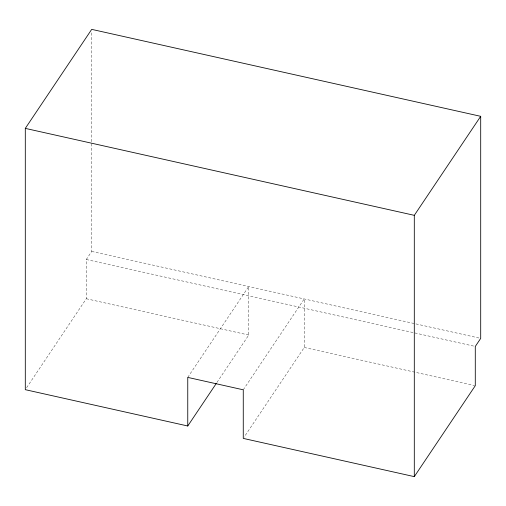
<?xml version="1.0" encoding="UTF-8"?>
<svg xmlns="http://www.w3.org/2000/svg" width="506" height="506" viewBox="0 0 506 506"><rect width="100%" height="100%" fill="white"/><g stroke="black" fill="none" stroke-linecap="round" stroke-linejoin="round"><path stroke-width="0.38" stroke-dasharray="2.53 1.9" d="M26.616 387.716L86.292 298.736L86.292 259.502L91.7 251.431L91.7 32.523M187.758 377.394L248.743 286.453L248.743 335.054L216.713 382.814M243.266 389.803L304.258 298.863L304.258 347.464L244.145 437.095M91.7 251.431L479.157 338.046M86.292 259.502L474.52 346.287M86.292 298.736L248.743 335.054M304.258 347.464L474.52 385.521"/><path stroke-width="0.76" d="M25.3 128.379L91.7 29.367L480.7 116.323L480.7 338.387L475.286 346.458L475.286 385.692L414.3 476.633L243.266 438.405L243.266 389.803L187.758 377.394L187.758 425.995L25.3 389.677L25.3 128.379L414.3 215.335L480.7 116.323M187.758 425.995L216.277 383.466M414.3 215.335L414.3 476.633"/></g></svg>
